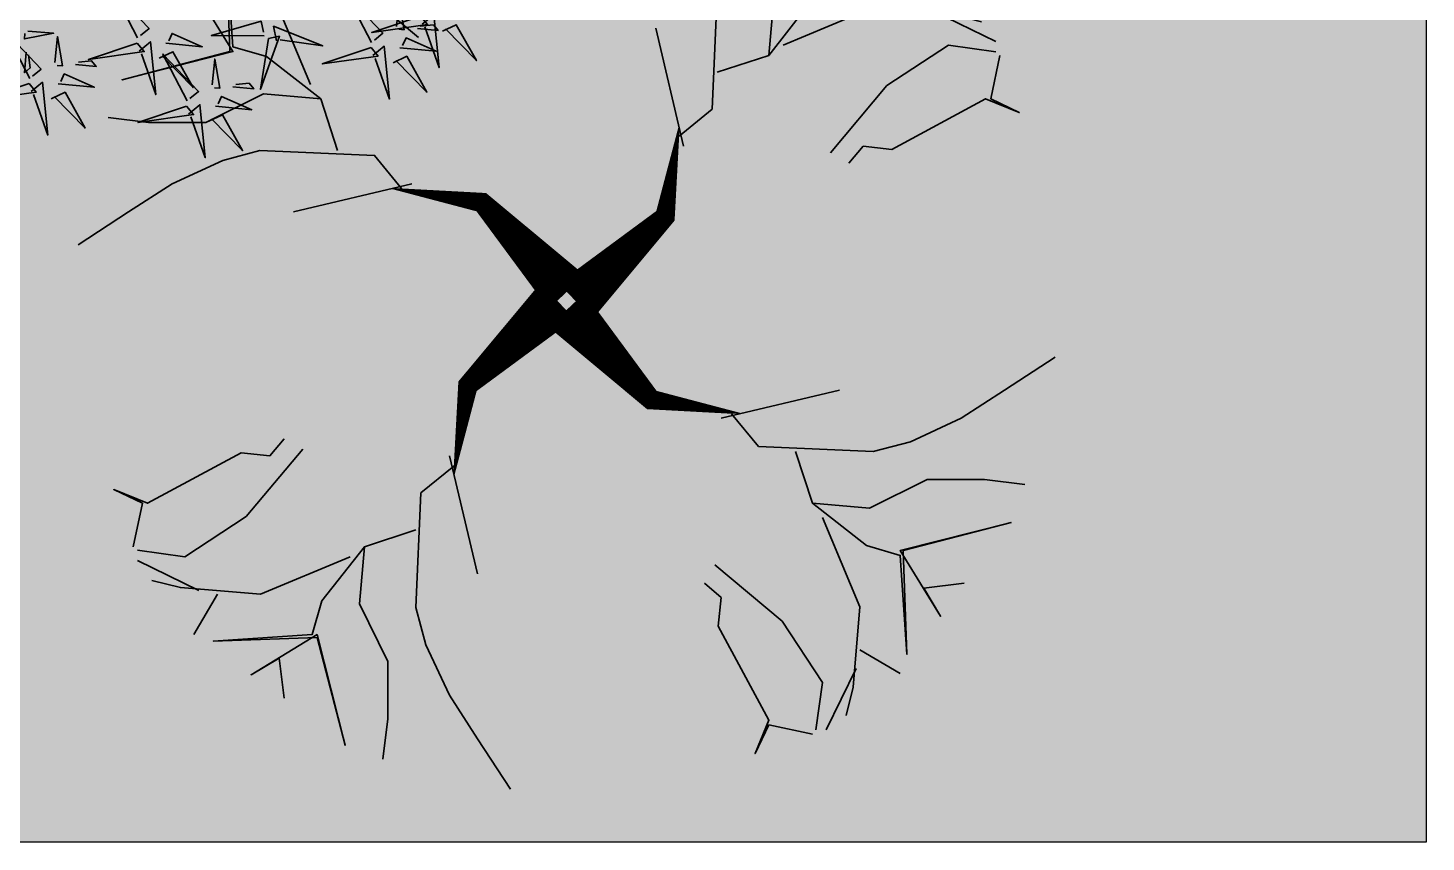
# Model space of a CAD drawing. Header units: millimetres. Extents: x -2842 to 18480, y -2414 to 14540.
# Drawn here: x 13824 to 14550, y -2140 to -1717 of the extents above; entities that cross this region are included whole.
import ezdxf

# ---------------------------------------------------------------- set-up
doc = ezdxf.new("R2010")
doc.units = ezdxf.units.MM
doc.header["$LTSCALE"] = 150
doc.layers.add('ad-Elevation 10', color=8, linetype='Continuous')
doc.layers.add('ad-Landscape', color=7, linetype='Continuous', lineweight=35, true_color=0x007f00)
doc.layers.add('ad-Verandah', color=7, linetype='Continuous', true_color=0xa57c52)

# ---------------------------------------------------------------- blocks, each defined once
blk = doc.blocks.new('A$C06C421F0')
at = {"layer": 'ad-Landscape'}
for points in [[(359.9, 366.5, 36, 14.4, 0), (421.2, 431.5, 14.4, 0.72, 0), (487.4, 441.9, 0, 0, 0), (448, 441.9, 0, 0, 0), (472.5, 524.2, 0, 0, 0), (467.7, 541.4, 0, 0, 0), (379.6, 599.7, 0, 0, 0), (404.1, 579.3, 0, 0, 0), (359.9, 575.7, 0, 0, 0), (404.1, 579.3, 0, 0, 0), (467.7, 541.4, 0, 0, 0), (433.5, 648, 0, 0, 0), (482.5, 692.3, 0, 0, 0), (430.9, 648, 0, 0, 0), (418.6, 692.3, 0, 0, 0), (426.1, 713.1, 0, 0, 0), (413.8, 692.3, 0, 0, 0), (372.2, 716.3, 0, 0, 0), (413.8, 692.3, 0, 0, 0), (323.1, 719.9, 0, 0, 0)], [(353.4, 359.9, 36, 14.4, 0), (288.3, 421.2, 14.4, 0.72, 0), (277.9, 487.4, 0, 0, 0), (277.9, 448, 0, 0, 0), (195.7, 472.5, 0, 0, 0), (178.5, 467.7, 0, 0, 0), (120.2, 379.6, 0, 0, 0), (140.6, 404.1, 0, 0, 0), (144.2, 359.9, 0, 0, 0), (140.6, 404.1, 0, 0, 0), (178.5, 467.7, 0, 0, 0), (71.9, 433.5, 0, 0, 0), (27.6, 482.5, 0, 0, 0), (71.9, 430.9, 0, 0, 0), (27.6, 418.6, 0, 0, 0), (6.8, 426.1, 0, 0, 0), (27.6, 413.8, 0, 0, 0), (3.6, 372.2, 0, 0, 0), (27.6, 413.8, 0, 0, 0), (0, 323.1, 0, 0, 0)], [(366.5, 360, 36, 14.4, 0), (431.5, 298.7, 14.4, 0.72, 0), (441.9, 232.5, 0, 0, 0), (441.9, 271.9, 0, 0, 0), (524.2, 247.4, 0, 0, 0), (541.4, 252.2, 0, 0, 0), (599.7, 340.3, 0, 0, 0), (579.3, 315.8, 0, 0, 0), (575.7, 360, 0, 0, 0), (579.3, 315.8, 0, 0, 0), (541.4, 252.2, 0, 0, 0), (648, 286.4, 0, 0, 0), (692.3, 237.4, 0, 0, 0), (648, 289, 0, 0, 0), (692.3, 301.2, 0, 0, 0), (713.1, 293.8, 0, 0, 0), (692.3, 306.1, 0, 0, 0), (716.3, 347.7, 0, 0, 0), (692.3, 306.1, 0, 0, 0), (719.9, 396.8, 0, 0, 0)], [(360, 353.4, 36, 14.4, 0), (298.7, 288.3, 14.4, 0.72, 0), (232.5, 277.9, 0, 0, 0), (271.9, 277.9, 0, 0, 0), (247.4, 195.7, 0, 0, 0), (252.2, 178.5, 0, 0, 0), (340.3, 120.2, 0, 0, 0), (315.8, 140.6, 0, 0, 0), (360, 144.2, 0, 0, 0), (315.8, 140.6, 0, 0, 0), (252.2, 178.5, 0, 0, 0), (286.4, 71.9, 0, 0, 0), (237.4, 27.6, 0, 0, 0), (289, 71.9, 0, 0, 0), (301.2, 27.6, 0, 0, 0), (293.8, 6.8, 0, 0, 0), (306.1, 27.6, 0, 0, 0), (347.7, 3.6, 0, 0, 0), (306.1, 27.6, 0, 0, 0), (396.8, 0, 0, 0, 0)]]:
    blk.add_lwpolyline(points, format="xyseb", dxfattribs=at)
for points in [[(277.9, 479.9), (254, 499.6), (250.4, 582.9), (257.6, 610), (274.8, 646.8), (295.1, 678.4), (319.1, 715.2)], [(250.4, 526.4), (212.9, 538.7), (209.3, 580.3), (230, 622.2), (230, 663.9), (226.4, 693.2)], [(212.9, 538.7), (182.1, 578), (174.9, 602.6), (103, 607.4), (178.5, 604.8), (198.9, 683.2), (178.5, 602.6), (130.6, 631.9), (151, 619.7), (154.6, 649)], [(460.3, 565.3), (472.5, 575.7), (470.3, 596.5), (507.1, 664.7), (497, 689.2), (507.1, 668.4), (538.7, 675.1)], [(467.7, 551.8), (516.7, 592.9), (546.1, 637.6), (541.3, 672)], [(570.6, 627.2), (548.7, 672)], [(546.1, 517.4), (573.2, 582.5), (568.4, 640.8), (563.2, 661.6)], [(538.7, 507), (578, 537.8), (602.6, 545), (607.4, 616.8), (604.8, 541.4), (683.2, 521), (602.6, 541.4), (631.9, 589.3), (619.7, 568.9), (649, 565.3)], [(106.2, 573.2), (89, 602.6)], [(92.6, 570.6), (47.9, 548.7)], [(202.5, 546.1), (137.4, 573.2), (79.1, 568.4), (58.3, 563.2)], [(274.8, 472.5), (295.1, 558.4)], [(168.1, 467.7), (127, 516.7), (82.3, 546.1), (47.9, 541.3)], [(154.6, 460.3), (144.2, 472.5), (123.4, 470.3), (55.1, 507.1), (30.7, 497), (51.5, 507.1), (44.7, 538.7)], [(526.4, 469.5), (538.7, 507), (580.3, 510.6), (622.2, 489.8), (663.9, 489.8), (693.2, 493.5)], [(479.9, 441.9), (499.6, 465.9), (582.9, 469.5), (610, 462.3), (646.8, 445.1), (678.4, 424.8), (715.2, 400.8)], [(472.5, 445.1), (558.4, 424.8)], [(239.9, 277.9), (220.3, 254), (137, 250.4), (109.9, 257.6), (73.1, 274.8), (41.5, 295.1), (4.7, 319.1)], [(247.4, 274.8), (161.5, 295.1)], [(193.5, 250.4), (181.2, 212.9), (139.6, 209.3), (97.6, 230), (56, 230), (26.6, 226.4)], [(445.1, 247.4), (424.8, 161.5)], [(551.8, 252.2), (592.9, 203.2), (637.6, 173.8), (672, 178.6)], [(441.9, 239.9), (465.9, 220.3), (469.5, 137), (462.3, 109.9), (445.1, 73.1), (424.8, 41.5), (400.8, 4.7)], [(181.2, 212.9), (141.8, 182.1), (117.3, 174.9), (112.5, 103), (115.1, 178.5), (36.7, 198.9), (117.3, 178.5), (88, 130.6), (100.2, 151), (70.9, 154.6)], [(173.8, 202.5), (146.7, 137.4), (151.5, 79.1), (156.7, 58.3)], [(469.5, 193.5), (507, 181.2), (510.6, 139.6), (489.8, 97.6), (489.8, 56), (493.5, 26.6)], [(507, 181.2), (537.8, 141.8), (545, 117.3), (616.8, 112.5), (541.4, 115.1), (521, 36.7), (541.4, 117.3), (589.3, 88), (568.9, 100.2), (565.3, 70.9)], [(517.4, 173.8), (582.5, 146.7), (640.8, 151.5), (661.6, 156.7)], [(252.2, 168.1), (203.2, 127), (173.8, 82.3), (178.6, 47.9)], [(259.6, 154.6), (247.4, 144.2), (249.6, 123.4), (212.8, 55.1), (222.8, 30.7), (212.8, 51.5), (181.2, 44.7)], [(146.7, 106.2), (117.3, 89)], [(149.3, 92.6), (171.2, 47.9)]]:
    blk.add_lwpolyline(points, dxfattribs=at)
blk = doc.blocks.new('bamboo')
at = {"layer": 'ad-Landscape'}
for points in [[(-1288.8, 429.3), (-1338.2, 576.9), (-1314.7, 408), (-1288.8, 429.3)], [(-1273.1, 427.7), (-1131.2, 501.3), (-1244.7, 393.3), (-1266, 419.1)], [(-1193.1, 438.6), (-1256.1, 443.4), (-1241.5, 426.4), (-1201.6, 431.4)], [(-1130.1, 433.9), (-1136.1, 355.2), (-1153.1, 443.6), (-1137.4, 442.4)], [(-1313.2, 423.7), (-1284.7, 389.2), (-1445, 373), (-1321.8, 416.6)], [(-1334.9, 362.3), (-1315.1, 320.7), (-1424, 259.8), (-1327.8, 353.7)], [(-1289.2, 342), (-1299.8, 231.9), (-1259.3, 323.3), (-1282.1, 333.4)], [(-1224.9, 351.7), (-1146.2, 344), (-1235, 328.8), (-1233.5, 344.6)], [(-1230.9, 288.8), (-1236.9, 225.9), (-1219.6, 240.1), (-1223.8, 280.1)], [(-1166, 102), (-1215.3, 249.6), (-1191.8, 80.7), (-1166, 102)], [(-1150.2, 100.5), (-1008.3, 174), (-1121.8, 66), (-1143.1, 91.9)], [(-1357.1, -48), (-1406.5, 99.6), (-1382.9, -69.3), (-1357.1, -48)], [(-1190.3, 96.4), (-1161.9, 61.9), (-1322.1, 45.7), (-1198.9, 89.3)], [(-1341.4, -49.5), (-1199.5, 24), (-1312.9, -84), (-1334.3, -58.1)], [(-1212, 35.1), (-1192.2, -6.5), (-1301.2, -67.4), (-1204.9, 26.4)], [(-1166.4, 14.8), (-1176.9, -95.3), (-1136.4, -4), (-1159.3, 6.1)], [(-1381.4, -53.6), (-1353, -88.1), (-1513.2, -104.3), (-1390.1, -60.7)], [(-1403.2, -114.9), (-1383.3, -156.5), (-1492.3, -217.4), (-1396.1, -123.6)], [(-1293.1, -125.6), (-1214.5, -133.2), (-1303.2, -148.4), (-1301.7, -132.7)], [(-1143.7, -283.2), (-1143, -123.3), (-1099.9, -274), (-1132.7, -280.9)], [(-1357.5, -135.2), (-1368, -245.3), (-1327.6, -154), (-1350.4, -143.9)], [(-1299.1, -188.5), (-1305.1, -251.4), (-1287.9, -237.2), (-1292, -197.1)], [(-1152.3, -296.4), (-1306, -271.7), (-1145.4, -329.2), (-1152.3, -296.4)], [(-1158.7, -320.6), (-1114.9, -311.4), (-1174.8, -460.8), (-1156.4, -331.5)], [(-1179.6, -607.1), (-1229, -459.4), (-1205.5, -628.4), (-1179.6, -607.1)], [(-1163.9, -608.6), (-1022, -535), (-1135.5, -643.1), (-1156.8, -617.2)], [(-1204, -612.6), (-1175.5, -647.1), (-1335.8, -663.4), (-1212.6, -619.7)], [(-1084.1, -757), (-1133.4, -609.4), (-1109.9, -778.4), (-1084.1, -757)], [(-1225.7, -674), (-1205.9, -715.6), (-1314.8, -776.5), (-1218.6, -682.6)], [(-1180, -694.3), (-1190.5, -804.4), (-1150.1, -713.1), (-1172.9, -702.9)], [(-1115.6, -684.7), (-1037, -692.3), (-1125.7, -707.5), (-1124.2, -691.8)], [(-1108.4, -762.6), (-1079.9, -797.1), (-1240.2, -813.4), (-1117, -769.7)], [(-1121.6, -747.6), (-1127.7, -810.5), (-1110.4, -796.3), (-1114.5, -756.2)], [(-1130.1, -824), (-1110.3, -865.6), (-1219.3, -926.5), (-1123, -832.6)]]:
    blk.add_lwpolyline(points, dxfattribs=at)
blk = doc.blocks.new('zw$6CCD')
at = {"transparency": 33554559}
h = blk.add_hatch(dxfattribs=at)
h.set_pattern_fill('GRASS', color=74, angle=90)
h.set_pattern_definition([(180, (12995, -15755), (-17.96051, -17.96051), [4.7625, -31.15852]), (135, (12995, -15755), (-17.96051, -17.96051), [4.7625, -20.6375]), (225, (12995, -15755), (17.96051, -17.96051), [4.7625, -20.6375])])
h.paths.add_polyline_path([(9625, -15760), (9625, -14850), (14550, -14850), (14550, -15760)])
h = blk.add_hatch(color=256, dxfattribs=at)
h.dxf.hatch_style = 1
h.set_gradient(color1=(153, 204, 0), color2=(63, 127, 0), tint=1, name='INVSPHERICAL')
h.paths.add_polyline_path([(9625, -15760), (9625, -14850), (14550, -14850), (14550, -15760)])
at = {"layer": 'ad-Elevation 10'}
blk.add_lwpolyline([(9625, -15760), (9625, -14850), (14550, -14850), (14550, -15760)], close=True, dxfattribs=at)
at = {"layer": 'ad-Landscape', "linetype": 'Continuous', "xscale": 0.171360081536486, "yscale": 0.171360081536486, "zscale": 0.171360081536486, "rotation": 89.99999999999994}
blk.add_blockref('bamboo', (13897.85, -15144.89), dxfattribs=at)
at = {"layer": 'ad-Landscape', "xscale": -0.7144563243118911, "yscale": 0.7144563243118911, "zscale": 0.7144563243118911, "rotation": 270}
blk.add_blockref('A$C06C421F0', (13846.29, -15735.94), dxfattribs=at)

msp = doc.modelspace()

# ---------------------------------------------------------------- block references
at = {"layer": 'ad-Verandah'}
msp.add_blockref('zw$6CCD', (0, 13620), dxfattribs=at)

doc.saveas('drawing.dxf')
